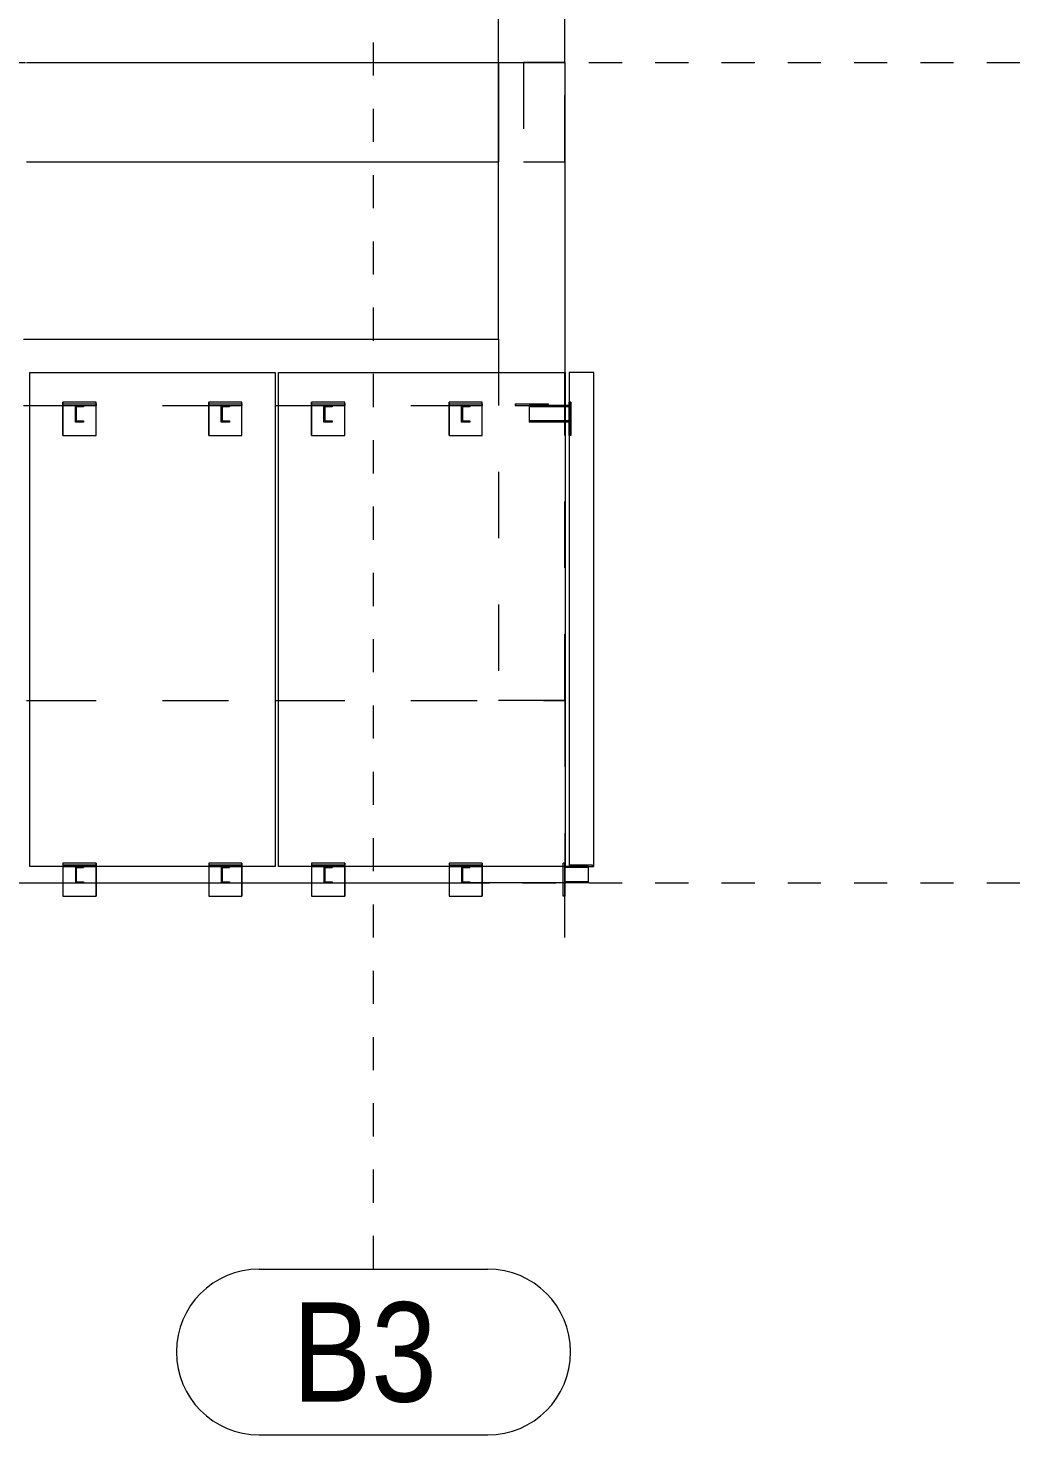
# Model space of a CAD drawing. Header units: millimetres. Extents: x 652937 to 1670132, y 1473552 to 2851037.
# Drawn here: x 663435.13 to 663441.14, y 1524521.94 to 1524530.43 of the extents above; entities that cross this region are included whole.
import ezdxf

# ---------------------------------------------------------------- set-up
doc = ezdxf.new("R2010")
doc.units = ezdxf.units.MM
for name, pattern in [('XKITLINE00', [0]), ('XKITLINE01', [4, 1, -1, 1, -1]), ('XKITLINE02', [4, 2, -2])]:
    doc.linetypes.add(name, pattern=pattern)
doc.layers.add('Part', color=7, linetype='Continuous', lineweight=0)
doc.layers.add('S-GRID', color=7, linetype='Continuous', lineweight=9)
doc.styles.add('Arial', font='arial.ttf')

# ---------------------------------------------------------------- blocks, each defined once
blk = doc.blocks.new('*A33862392')
at = {"layer": 'S-GRID', "color": 7, "linetype": 'XKITLINE01', "lineweight": 0}
blk.add_line((346.109039, 7.827691), (455.260679, 7.827691), dxfattribs=at)
blk = doc.blocks.new('*A33882394')
at = {"layer": 'S-GRID', "color": 7, "linetype": 'XKITLINE01', "lineweight": 0}
blk.add_line((346.109039, 32.577691), (455.260679, 32.577691), dxfattribs=at)
blk = doc.blocks.new('*A34462452')
at = {"layer": 'Part', "color": 7, "linetype": 'XKITLINE00', "lineweight": 0}
for p, q in [((439.385088, 49.077691), (439.385088, 39.227691)), ((441.385088, 49.077691), (439.385088, 49.077691)), ((441.385088, 32.577691), (441.385088, 49.077691)), ((439.385088, 32.577691), (439.385088, 37.227691)), ((439.385088, 32.577691), (441.385088, 32.577691))]:
    blk.add_line(p, q, dxfattribs=at)
at = {"layer": 'Part', "color": 7, "linetype": 'XKITLINE02', "lineweight": 0}
blk.add_line((439.385088, 39.227691), (439.385088, 37.227691), dxfattribs=at)
blk = doc.blocks.new('*A34472453')
at = {"layer": 'S-GRID', "color": 7, "linetype": 'XKITLINE01', "lineweight": 0}
blk.add_line((435.610088, -3.820204), (435.610088, 83.930188), dxfattribs=at)
at = {"layer": 'S-GRID', "color": 7, "style": 'Arial', "width": 0.85}
blk.add_text('B3', height=3, dxfattribs=at).set_placement((433.163066, -7.820204))
blk = doc.blocks.new('*A35062512')
at = {"layer": 'Part', "color": 7, "linetype": 'XKITLINE00', "lineweight": 0}
for p, q in [((424.140139, 7.827691), (426.240139, 7.827691)), ((427.240139, 7.827691), (430.640139, 7.827691)), ((431.640139, 7.827691), (433.740139, 7.827691)), ((434.740139, 7.827691), (438.265156, 7.827691)), ((441.38519, 7.827691), (438.515156, 7.827691)), ((441.38519, 6.179796), (441.38519, 7.827691))]:
    blk.add_line(p, q, dxfattribs=at)
at = {"layer": 'Part', "color": 7, "linetype": 'XKITLINE02', "lineweight": 0}
for p, q in [((426.240139, 7.827691), (427.240139, 7.827691)), ((430.640139, 7.827691), (431.640139, 7.827691)), ((433.740139, 7.827691), (434.740139, 7.827691)), ((438.515156, 7.827691), (438.265156, 7.827691))]:
    blk.add_line(p, q, dxfattribs=at)
blk = doc.blocks.new('*A35072513')
at = {"layer": 'Part', "color": 7, "linetype": 'XKITLINE00', "lineweight": 0}
for p, q in [((425.140108, 13.327691), (425.240108, 13.327691)), ((432.640108, 13.327691), (432.740108, 13.327691)), ((441.385247, 8.327691), (441.385247, 7.827691)), ((424.140139, 7.827691), (426.240139, 7.827691)), ((427.240139, 7.827691), (430.640139, 7.827691)), ((431.640139, 7.827691), (433.740139, 7.827691)), ((434.740139, 7.827691), (438.265156, 7.827691)), ((441.385247, 7.827691), (438.515156, 7.827691))]:
    blk.add_line(p, q, dxfattribs=at)
at = {"layer": 'Part', "color": 7, "linetype": 'XKITLINE02', "lineweight": 0}
for p, q in [((425.240108, 13.327691), (432.640108, 13.327691)), ((432.740108, 13.327691), (441.385247, 13.327691)), ((441.385247, 13.327691), (441.385247, 8.327691)), ((426.240139, 7.827691), (427.240139, 7.827691)), ((430.640139, 7.827691), (431.640139, 7.827691)), ((433.740139, 7.827691), (434.740139, 7.827691)), ((438.515156, 7.827691), (438.265156, 7.827691))]:
    blk.add_line(p, q, dxfattribs=at)
blk = doc.blocks.new('*A35282534')
at = {"layer": 'Part', "color": 7, "linetype": 'XKITLINE02', "lineweight": 0}
for p, q in [((421.055088, 24.227691), (425.140108, 24.227691)), ((421.055088, 24.227691), (421.055088, 23.327691)), ((421.055088, 23.227691), (421.055088, 22.227691)), ((439.385088, 23.227691), (439.385088, 22.227691)), ((421.055088, 22.227691), (425.140108, 22.227691)), ((425.240108, 22.227691), (432.640108, 22.227691)), ((432.740108, 22.227691), (439.385088, 22.227691))]:
    blk.add_line(p, q, dxfattribs=at)
at = {"layer": 'Part', "color": 7, "linetype": 'XKITLINE00', "lineweight": 0}
for p, q in [((425.140108, 24.227691), (439.385088, 24.227691)), ((439.385088, 24.227691), (439.385088, 23.227691)), ((421.055088, 23.327691), (421.055088, 23.227691)), ((425.140108, 22.227691), (425.240108, 22.227691)), ((432.640108, 22.227691), (432.740108, 22.227691))]:
    blk.add_line(p, q, dxfattribs=at)
blk = doc.blocks.new('*A35292535')
at = {"layer": 'Part', "color": 7, "linetype": 'XKITLINE02', "lineweight": 0}
for p, q in [((426.240156, 22.277691), (427.240156, 22.277691)), ((426.240156, 22.277691), (426.240156, 22.227691)), ((426.240156, 22.227691), (427.240156, 22.227691)), ((427.240156, 22.277691), (427.240156, 22.227691))]:
    blk.add_line(p, q, dxfattribs=at)
blk = doc.blocks.new('*A35352541')
at = {"layer": 'Part', "color": 7, "linetype": 'XKITLINE02', "lineweight": 0}
for p, q in [((427.24014, 22.327691), (426.240139, 22.327691)), ((426.240139, 22.327691), (426.240139, 21.327691)), ((426.24014, 21.327691), (426.24014, 22.327691)), ((427.240139, 21.327691), (427.240139, 22.327691)), ((427.24014, 21.327691), (427.24014, 22.327691)), ((426.240139, 21.327691), (427.24014, 21.327691))]:
    blk.add_line(p, q, dxfattribs=at)
blk = doc.blocks.new('*A35362542')
at = {"layer": 'Part', "color": 7, "linetype": 'XKITLINE02', "lineweight": 0}
for p, q in [((431.64014, 22.327691), (430.640139, 22.327691)), ((430.640139, 22.327691), (430.640139, 21.327691)), ((430.64014, 21.327691), (430.64014, 22.327691)), ((431.640139, 21.327691), (431.640139, 22.327691)), ((431.64014, 21.327691), (431.64014, 22.327691)), ((430.640139, 21.327691), (431.64014, 21.327691))]:
    blk.add_line(p, q, dxfattribs=at)
blk = doc.blocks.new('*A35372543')
at = {"layer": 'Part', "color": 7, "linetype": 'XKITLINE02', "lineweight": 0}
for p, q in [((430.640156, 22.277691), (431.640156, 22.277691)), ((430.640156, 22.277691), (430.640156, 22.227691)), ((430.640156, 22.227691), (431.640156, 22.227691)), ((431.640156, 22.277691), (431.640156, 22.227691))]:
    blk.add_line(p, q, dxfattribs=at)
blk = doc.blocks.new('*A35382544')
at = {"layer": 'Part', "color": 7, "linetype": 'XKITLINE02', "lineweight": 0}
for p, q in [((437.890156, 22.277691), (438.890156, 22.277691)), ((437.890156, 22.277691), (437.890156, 22.227691)), ((437.890156, 22.227691), (438.890156, 22.227691)), ((438.890156, 22.277691), (438.890156, 22.227691))]:
    blk.add_line(p, q, dxfattribs=at)
blk = doc.blocks.new('*A35392545')
at = {"layer": 'Part', "color": 7, "linetype": 'XKITLINE02', "lineweight": 0}
for p, q in [((433.740156, 22.277691), (434.740156, 22.277691)), ((433.740156, 22.277691), (433.740156, 22.227691)), ((433.740156, 22.227691), (434.740156, 22.227691)), ((434.740156, 22.277691), (434.740156, 22.227691))]:
    blk.add_line(p, q, dxfattribs=at)
blk = doc.blocks.new('*A35402546')
at = {"layer": 'Part', "color": 7, "linetype": 'XKITLINE02', "lineweight": 0}
for p, q in [((438.89014, 22.327691), (437.890139, 22.327691)), ((437.890139, 22.327691), (437.890139, 21.327691)), ((437.89014, 21.327691), (437.89014, 22.327691)), ((438.890139, 21.327691), (438.890139, 22.327691)), ((438.89014, 21.327691), (438.89014, 22.327691)), ((437.890139, 21.327691), (438.89014, 21.327691))]:
    blk.add_line(p, q, dxfattribs=at)
blk = doc.blocks.new('*A35412547')
at = {"layer": 'Part', "color": 7, "linetype": 'XKITLINE02', "lineweight": 0}
for p, q in [((434.74014, 22.327691), (433.740139, 22.327691)), ((433.740139, 22.327691), (433.740139, 21.327691)), ((433.74014, 21.327691), (433.74014, 22.327691)), ((434.740139, 21.327691), (434.740139, 22.327691)), ((434.74014, 21.327691), (434.74014, 22.327691)), ((433.740139, 21.327691), (434.74014, 21.327691))]:
    blk.add_line(p, q, dxfattribs=at)
blk = doc.blocks.new('*A35422548')
at = {"layer": 'Part', "color": 7, "linetype": 'XKITLINE02', "lineweight": 0}
for p, q in [((439.880034, 22.277691), (440.880034, 22.277691)), ((439.880034, 22.277691), (439.880034, 22.227691)), ((439.880034, 22.227691), (440.880034, 22.227691)), ((440.880034, 22.277691), (440.880034, 22.227691))]:
    blk.add_line(p, q, dxfattribs=at)
blk = doc.blocks.new('*A35432549')
at = {"layer": 'Part', "color": 7, "linetype": 'XKITLINE00', "lineweight": 0}
for p, q in [((441.510075, 23.227691), (441.510075, 8.327691)), ((442.260075, 23.227691), (441.510075, 23.227691)), ((442.260075, 8.327691), (442.260075, 23.227691)), ((441.510075, 8.327691), (442.260075, 8.327691))]:
    blk.add_line(p, q, dxfattribs=at)
blk = doc.blocks.new('*A35442550')
at = {"layer": 'Part', "color": 7, "linetype": 'XKITLINE02', "lineweight": 0}
for p, q in [((441.560075, 22.327691), (441.510041, 22.327691)), ((441.510041, 21.327691), (441.510041, 22.327691)), ((441.510075, 21.327691), (441.510075, 22.327691)), ((441.560075, 22.327691), (441.560041, 22.327691)), ((441.560041, 22.327691), (441.560041, 21.327691)), ((441.560075, 21.327691), (441.560075, 22.327691)), ((441.560075, 21.327691), (441.510041, 21.327691)), ((441.560041, 21.327691), (441.560075, 21.327691))]:
    blk.add_line(p, q, dxfattribs=at)
blk = doc.blocks.new('*A35482554')
at = {"layer": 'Part', "color": 7, "linetype": 'XKITLINE00', "lineweight": 0}
for p, q in [((425.140108, 32.577691), (439.385088, 32.577691)), ((439.385088, 32.577691), (439.385088, 29.577691)), ((425.140108, 29.577691), (439.385088, 29.577691))]:
    blk.add_line(p, q, dxfattribs=at)
blk = doc.blocks.new('*A35542560')
at = {"layer": 'Part', "color": 7, "linetype": 'XKITLINE00', "lineweight": 0}
for p, q in [((439.385088, 24.227691), (439.385088, 32.577691)), ((439.385088, 32.577691), (441.385088, 32.577691)), ((441.385088, 32.577691), (441.385088, 23.227691))]:
    blk.add_line(p, q, dxfattribs=at)
at = {"layer": 'Part', "color": 7, "linetype": 'XKITLINE02', "lineweight": 0}
for p, q in [((439.385088, 24.227691), (439.385088, 13.327691)), ((441.385088, 13.327691), (441.385088, 23.227691)), ((441.385088, 13.327691), (439.385088, 13.327691))]:
    blk.add_line(p, q, dxfattribs=at)
blk = doc.blocks.new('*A35552561')
at = {"layer": 'Part', "color": 7, "linetype": 'XKITLINE02', "lineweight": 0}
for p, q in [((441.380638, 32.577691), (440.130638, 32.577691)), ((440.130638, 32.577691), (440.130638, 29.577691)), ((441.380638, 29.577691), (441.380638, 32.577691)), ((440.130638, 29.577691), (441.380638, 29.577691))]:
    blk.add_line(p, q, dxfattribs=at)
blk = doc.blocks.new('*A35562562')
at = {"layer": 'S-GRID', "color": 7, "linetype": 'XKITLINE00', "lineweight": 0}
for p, q in [((432.163066, -3.820204), (439.057109, -3.820204)), ((432.163066, -8.820204), (439.057109, -8.820204))]:
    blk.add_line(p, q, dxfattribs=at)
for centre, start, end in [((432.163066, -6.320204), 90, 270), ((439.057109, -6.320204), 270, 90)]:
    blk.add_arc(centre, 2.5, start, end, dxfattribs=at)
blk = doc.blocks.new('*A36662672')
at = {"layer": 'Part', "color": 7, "linetype": 'XKITLINE02', "lineweight": 0}
for p, q in [((434.74014, 8.427691), (433.740139, 8.427691)), ((433.740139, 8.427691), (433.740139, 8.327691)), ((433.74014, 8.427691), (433.74014, 7.427691)), ((434.740139, 8.427691), (434.740139, 8.327691)), ((434.74014, 7.427691), (434.74014, 8.427691))]:
    blk.add_line(p, q, dxfattribs=at)
at = {"layer": 'Part', "color": 7, "linetype": 'XKITLINE00', "lineweight": 0}
for p, q in [((433.740139, 8.327691), (433.740139, 7.427691)), ((434.740139, 8.327691), (434.740139, 7.427691)), ((433.740139, 7.427691), (434.74014, 7.427691))]:
    blk.add_line(p, q, dxfattribs=at)
blk = doc.blocks.new('*A36672673')
at = {"layer": 'Part', "color": 7, "linetype": 'XKITLINE02', "lineweight": 0}
for p, q in [((438.89014, 8.427691), (437.890139, 8.427691)), ((437.890139, 8.427691), (437.890139, 8.327691)), ((437.89014, 8.427691), (437.89014, 7.427691)), ((438.890139, 8.427691), (438.890139, 8.327691)), ((438.89014, 7.427691), (438.89014, 8.427691))]:
    blk.add_line(p, q, dxfattribs=at)
at = {"layer": 'Part', "color": 7, "linetype": 'XKITLINE00', "lineweight": 0}
for p, q in [((437.890139, 8.327691), (437.890139, 7.427691)), ((438.890139, 8.327691), (438.890139, 7.427691)), ((437.890139, 7.427691), (438.89014, 7.427691))]:
    blk.add_line(p, q, dxfattribs=at)
blk = doc.blocks.new('*A36682674')
at = {"layer": 'Part', "color": 7, "linetype": 'XKITLINE02', "lineweight": 0}
for p, q in [((433.740139, 8.377691), (434.740139, 8.377691)), ((433.740139, 8.377691), (433.740139, 8.327691)), ((433.740139, 8.327691), (434.740139, 8.327691)), ((434.740139, 8.377691), (434.740139, 8.327691))]:
    blk.add_line(p, q, dxfattribs=at)
blk = doc.blocks.new('*A36692675')
at = {"layer": 'Part', "color": 7, "linetype": 'XKITLINE00', "lineweight": 0}
for p, q in [((434.115156, 8.327691), (434.115156, 7.827691)), ((434.140156, 8.290191), (434.365156, 8.290191)), ((434.140156, 8.290191), (434.140156, 7.865191)), ((434.365156, 8.327691), (434.365156, 8.290191)), ((434.115156, 7.827691), (434.365156, 7.827691)), ((434.140156, 7.865191), (434.365156, 7.865191)), ((434.365156, 7.865191), (434.365156, 7.827691))]:
    blk.add_line(p, q, dxfattribs=at)
at = {"layer": 'Part', "color": 7, "linetype": 'XKITLINE02', "lineweight": 0}
blk.add_line((434.115156, 8.327691), (434.365156, 8.327691), dxfattribs=at)
blk = doc.blocks.new('*A36702676')
at = {"layer": 'Part', "color": 7, "linetype": 'XKITLINE02', "lineweight": 0}
for p, q in [((437.890139, 8.377691), (438.890139, 8.377691)), ((437.890139, 8.377691), (437.890139, 8.327691)), ((437.890139, 8.327691), (438.890139, 8.327691)), ((438.890139, 8.377691), (438.890139, 8.327691))]:
    blk.add_line(p, q, dxfattribs=at)
blk = doc.blocks.new('*A36712677')
at = {"layer": 'Part', "color": 7, "linetype": 'XKITLINE00', "lineweight": 0}
for p, q in [((438.265156, 8.327691), (438.265156, 7.827691)), ((438.290156, 8.290191), (438.515156, 8.290191)), ((438.290156, 8.290191), (438.290156, 7.865191)), ((438.515156, 8.327691), (438.515156, 8.290191)), ((438.265156, 7.827691), (438.515156, 7.827691)), ((438.290156, 7.865191), (438.515156, 7.865191)), ((438.515156, 7.865191), (438.515156, 7.827691))]:
    blk.add_line(p, q, dxfattribs=at)
at = {"layer": 'Part', "color": 7, "linetype": 'XKITLINE02', "lineweight": 0}
blk.add_line((438.265156, 8.327691), (438.515156, 8.327691), dxfattribs=at)
blk = doc.blocks.new('*A36752681')
at = {"layer": 'Part', "color": 7, "linetype": 'XKITLINE00', "lineweight": 0}
for p, q in [((431.015156, 8.327691), (431.015156, 7.827691)), ((431.040156, 8.290191), (431.265156, 8.290191)), ((431.040156, 8.290191), (431.040156, 7.865191)), ((431.265156, 8.327691), (431.265156, 8.290191)), ((431.015156, 7.827691), (431.265156, 7.827691)), ((431.040156, 7.865191), (431.265156, 7.865191)), ((431.265156, 7.865191), (431.265156, 7.827691))]:
    blk.add_line(p, q, dxfattribs=at)
at = {"layer": 'Part', "color": 7, "linetype": 'XKITLINE02', "lineweight": 0}
blk.add_line((431.015156, 8.327691), (431.265156, 8.327691), dxfattribs=at)
blk = doc.blocks.new('*A36762682')
at = {"layer": 'Part', "color": 7, "linetype": 'XKITLINE02', "lineweight": 0}
for p, q in [((430.640139, 8.377691), (431.640139, 8.377691)), ((430.640139, 8.377691), (430.640139, 8.327691)), ((430.640139, 8.327691), (431.640139, 8.327691)), ((431.640139, 8.377691), (431.640139, 8.327691))]:
    blk.add_line(p, q, dxfattribs=at)
blk = doc.blocks.new('*A36772683')
at = {"layer": 'Part', "color": 7, "linetype": 'XKITLINE00', "lineweight": 0}
for p, q in [((426.615156, 8.327691), (426.615156, 7.827691)), ((426.640156, 8.290191), (426.865156, 8.290191)), ((426.640156, 8.290191), (426.640156, 7.865191)), ((426.865156, 8.327691), (426.865156, 8.290191)), ((426.615156, 7.827691), (426.865156, 7.827691)), ((426.640156, 7.865191), (426.865156, 7.865191)), ((426.865156, 7.865191), (426.865156, 7.827691))]:
    blk.add_line(p, q, dxfattribs=at)
at = {"layer": 'Part', "color": 7, "linetype": 'XKITLINE02', "lineweight": 0}
blk.add_line((426.615156, 8.327691), (426.865156, 8.327691), dxfattribs=at)
blk = doc.blocks.new('*A36782684')
at = {"layer": 'Part', "color": 7, "linetype": 'XKITLINE02', "lineweight": 0}
for p, q in [((426.240139, 8.377691), (427.240139, 8.377691)), ((426.240139, 8.377691), (426.240139, 8.327691)), ((426.240139, 8.327691), (427.240139, 8.327691)), ((427.240139, 8.377691), (427.240139, 8.327691))]:
    blk.add_line(p, q, dxfattribs=at)
blk = doc.blocks.new('*A36792685')
at = {"layer": 'Part', "color": 7, "linetype": 'XKITLINE02', "lineweight": 0}
for p, q in [((431.64014, 8.427691), (430.640139, 8.427691)), ((430.640139, 8.427691), (430.640139, 8.327691)), ((430.64014, 8.427691), (430.64014, 7.427691)), ((431.640139, 8.427691), (431.640139, 8.327691)), ((431.64014, 7.427691), (431.64014, 8.427691))]:
    blk.add_line(p, q, dxfattribs=at)
at = {"layer": 'Part', "color": 7, "linetype": 'XKITLINE00', "lineweight": 0}
for p, q in [((430.640139, 8.327691), (430.640139, 7.427691)), ((431.640139, 8.327691), (431.640139, 7.427691)), ((430.640139, 7.427691), (431.64014, 7.427691))]:
    blk.add_line(p, q, dxfattribs=at)
blk = doc.blocks.new('*A36802686')
at = {"layer": 'Part', "color": 7, "linetype": 'XKITLINE02', "lineweight": 0}
for p, q in [((427.24014, 8.427691), (426.240139, 8.427691)), ((426.240139, 8.427691), (426.240139, 8.327691)), ((426.24014, 8.427691), (426.24014, 7.427691)), ((427.240139, 8.427691), (427.240139, 8.327691)), ((427.24014, 7.427691), (427.24014, 8.427691))]:
    blk.add_line(p, q, dxfattribs=at)
at = {"layer": 'Part', "color": 7, "linetype": 'XKITLINE00', "lineweight": 0}
for p, q in [((426.240139, 8.327691), (426.240139, 7.427691)), ((427.240139, 8.327691), (427.240139, 7.427691)), ((426.240139, 7.427691), (427.24014, 7.427691))]:
    blk.add_line(p, q, dxfattribs=at)
blk = doc.blocks.new('*A36812687')
at = {"layer": 'Part', "color": 7, "linetype": 'XKITLINE02', "lineweight": 0}
for p, q in [((441.385175, 8.427691), (441.335141, 8.427691)), ((441.335141, 7.427691), (441.335141, 8.427691)), ((441.335175, 7.427691), (441.335175, 8.427691)), ((441.385175, 8.427691), (441.385141, 8.427691)), ((441.385141, 8.427691), (441.385141, 7.427691)), ((441.385175, 7.427691), (441.385175, 8.427691)), ((441.385175, 7.427691), (441.335141, 7.427691)), ((441.385141, 7.427691), (441.385175, 7.427691))]:
    blk.add_line(p, q, dxfattribs=at)
blk = doc.blocks.new('*A36822688')
at = {"layer": 'Part', "color": 7, "linetype": 'XKITLINE02', "lineweight": 0}
for p, q in [((441.510075, 8.377691), (442.210075, 8.377691)), ((441.510075, 8.377691), (441.510075, 8.327691)), ((441.510075, 8.327691), (442.210075, 8.327691)), ((442.210075, 8.377691), (442.210075, 8.327691))]:
    blk.add_line(p, q, dxfattribs=at)
blk = doc.blocks.new('*A36832689')
at = {"layer": 'Part', "color": 7, "linetype": 'XKITLINE02', "lineweight": 0}
for p, q in [((441.385162, 7.827691), (441.385162, 8.327691)), ((441.385162, 8.327691), (441.390108, 8.327691)), ((441.390108, 8.327691), (441.385162, 8.327691)), ((442.085162, 8.290191), (441.385162, 8.290191)), ((442.085162, 8.327691), (441.510075, 8.327691)), ((442.085162, 7.865191), (441.385162, 7.865191)), ((441.385247, 7.827691), (441.385162, 7.827691))]:
    blk.add_line(p, q, dxfattribs=at)
at = {"layer": 'Part', "color": 7, "linetype": 'XKITLINE00', "lineweight": 0}
for p, q in [((441.510075, 8.327691), (441.390108, 8.327691)), ((442.085162, 8.327691), (442.085162, 7.827691)), ((442.085162, 7.827691), (441.385247, 7.827691))]:
    blk.add_line(p, q, dxfattribs=at)
blk = doc.blocks.new('*A36902696')
at = {"layer": 'Part', "color": 7, "linetype": 'XKITLINE02', "lineweight": 0}
for p, q in [((426.615156, 22.227691), (426.865156, 22.227691)), ((426.615156, 21.727691), (426.615156, 22.227691)), ((426.865156, 22.190191), (426.640156, 22.190191)), ((426.640156, 22.190191), (426.640156, 21.765191)), ((426.865156, 22.227691), (426.865156, 22.190191)), ((426.865156, 21.727691), (426.615156, 21.727691)), ((426.640156, 21.765191), (426.865156, 21.765191)), ((426.865156, 21.765191), (426.865156, 21.727691))]:
    blk.add_line(p, q, dxfattribs=at)
blk = doc.blocks.new('*A36922698')
at = {"layer": 'Part', "color": 7, "linetype": 'XKITLINE02', "lineweight": 0}
for p, q in [((431.015156, 22.227691), (431.265156, 22.227691)), ((431.015156, 21.727691), (431.015156, 22.227691)), ((431.265156, 22.190191), (431.040156, 22.190191)), ((431.040156, 22.190191), (431.040156, 21.765191)), ((431.265156, 22.227691), (431.265156, 22.190191)), ((431.265156, 21.727691), (431.015156, 21.727691)), ((431.040156, 21.765191), (431.265156, 21.765191)), ((431.265156, 21.765191), (431.265156, 21.727691))]:
    blk.add_line(p, q, dxfattribs=at)
blk = doc.blocks.new('*A36932699')
at = {"layer": 'Part', "color": 7, "linetype": 'XKITLINE02', "lineweight": 0}
for p, q in [((438.265156, 22.227691), (438.515156, 22.227691)), ((438.265156, 21.727691), (438.265156, 22.227691)), ((438.515156, 22.190191), (438.290156, 22.190191)), ((438.290156, 22.190191), (438.290156, 21.765191)), ((438.515156, 22.227691), (438.515156, 22.190191)), ((438.515156, 21.727691), (438.265156, 21.727691)), ((438.290156, 21.765191), (438.515156, 21.765191)), ((438.515156, 21.765191), (438.515156, 21.727691))]:
    blk.add_line(p, q, dxfattribs=at)
blk = doc.blocks.new('*A36942700')
at = {"layer": 'Part', "color": 7, "linetype": 'XKITLINE02', "lineweight": 0}
for p, q in [((434.115156, 22.227691), (434.365156, 22.227691)), ((434.115156, 21.727691), (434.115156, 22.227691)), ((434.365156, 22.190191), (434.140156, 22.190191)), ((434.140156, 22.190191), (434.140156, 21.765191)), ((434.365156, 22.227691), (434.365156, 22.190191)), ((434.365156, 21.727691), (434.115156, 21.727691)), ((434.140156, 21.765191), (434.365156, 21.765191)), ((434.365156, 21.765191), (434.365156, 21.727691))]:
    blk.add_line(p, q, dxfattribs=at)
blk = doc.blocks.new('*A36952701')
at = {"layer": 'Part', "color": 7, "linetype": 'XKITLINE02', "lineweight": 0}
for p, q in [((440.310058, 22.227691), (440.310058, 21.727691)), ((441.390108, 22.227691), (440.310058, 22.227691)), ((441.510058, 22.190191), (440.310058, 22.190191)), ((441.510058, 22.227691), (441.510058, 21.727691)), ((441.510058, 21.765191), (440.310058, 21.765191)), ((441.390108, 21.727691), (440.310058, 21.727691))]:
    blk.add_line(p, q, dxfattribs=at)
at = {"layer": 'Part', "color": 7, "linetype": 'XKITLINE00', "lineweight": 0}
for p, q in [((441.510058, 22.227691), (441.390108, 22.227691)), ((441.510058, 21.727691), (441.390108, 21.727691))]:
    blk.add_line(p, q, dxfattribs=at)
blk = doc.blocks.new('*A37012707')
at = {"layer": 'Part', "color": 7, "linetype": 'XKITLINE00', "lineweight": 0}
for p, q in [((432.740108, 23.227691), (441.390108, 23.227691)), ((432.740108, 8.327691), (432.740108, 23.227691)), ((441.390108, 23.227691), (441.390108, 8.327691)), ((441.390108, 8.327691), (432.740108, 8.327691))]:
    blk.add_line(p, q, dxfattribs=at)
blk = doc.blocks.new('*A37022708')
at = {"layer": 'Part', "color": 7, "linetype": 'XKITLINE00', "lineweight": 0}
for p, q in [((425.240108, 23.227691), (432.640108, 23.227691)), ((425.240108, 8.327691), (425.240108, 23.227691)), ((432.640108, 23.227691), (432.640108, 8.327691)), ((432.640108, 8.327691), (425.240108, 8.327691))]:
    blk.add_line(p, q, dxfattribs=at)

msp = doc.modelspace()

# ---------------------------------------------------------------- block references
at = {"color": 7, "lineweight": 0, "xscale": 0.2, "yscale": 0.2, "zscale": 0.2}
for name in ['*A34472453', '*A34462452', '*A33882394', '*A35482554', '*A35542560', '*A35552561', '*A35282534', '*A37022708', '*A37012707', '*A35432549', '*A35352541', '*A35292535', '*A36902696', '*A35362542', '*A35372543', '*A36922698', '*A35412547', '*A35392545', '*A36942700', '*A35402546', '*A35382544', '*A36932699', '*A35422548', '*A36952701', '*A35442550', '*A35072513', '*A33862392', '*A36802686', '*A36782684', '*A36772683', '*A36792685', '*A36762682', '*A36752681', '*A36662672', '*A36682674', '*A36692675', '*A36672673', '*A36702676', '*A36712677', '*A36812687', '*A36832689', '*A36822688', '*A35062512', '*A35562562']:
    msp.add_blockref(name, (663350.0877, 1524523.7048), dxfattribs=at)

doc.saveas('drawing.dxf')
